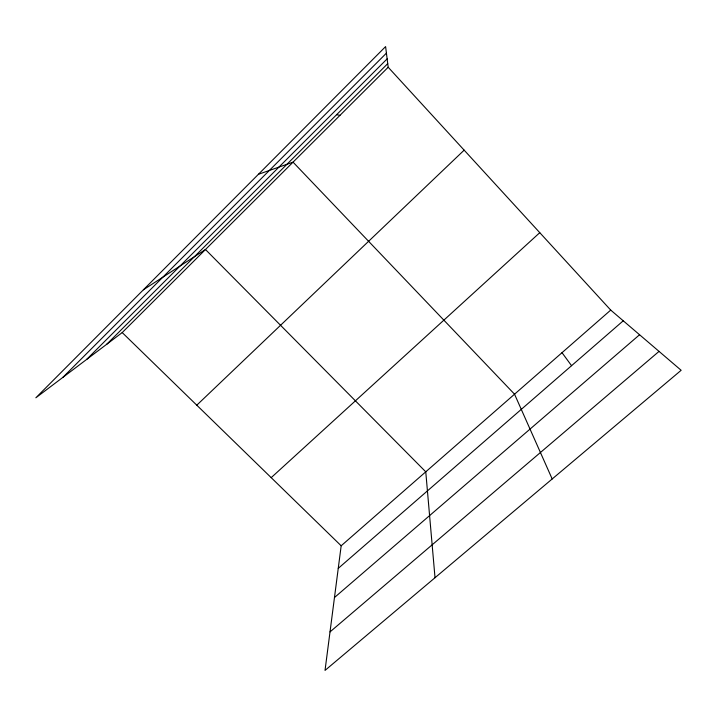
<?xml version="1.0" encoding="UTF-8"?>
<svg xmlns="http://www.w3.org/2000/svg" width="717" height="717" viewBox="0 0 717 717"><rect width="100%" height="100%" fill="white"/><g stroke="black" fill="none" stroke-linecap="round" stroke-linejoin="round"><path stroke-width="1.08" d="M610.723 310.094L341.175 545.789L325.025 670.413L681.15 370.286L610.723 310.094L388.184 67.246L385.603 46.587L35.85 397.792L122.213 332.571L388.184 67.246M62.809 377.438L386.418 53.148M86.658 359.423L387.135 58.866M106.752 344.25L387.727 63.625M196.781 405.186L464.159 150.149M271.196 477.647L539.776 232.675M338.254 568.366L623.243 320.795M334.472 597.53L639.573 334.749M330.017 631.901L659.04 351.384M143.391 289.802L205.465 249.516L425.764 471.822L435.022 577.714M258.407 174.303L293.047 162.15L514.537 394.189L552.18 478.974M336.605 114.684L339.966 115.338M122.213 332.571L341.175 545.789M562.011 352.683L571.566 365.688"/></g></svg>
